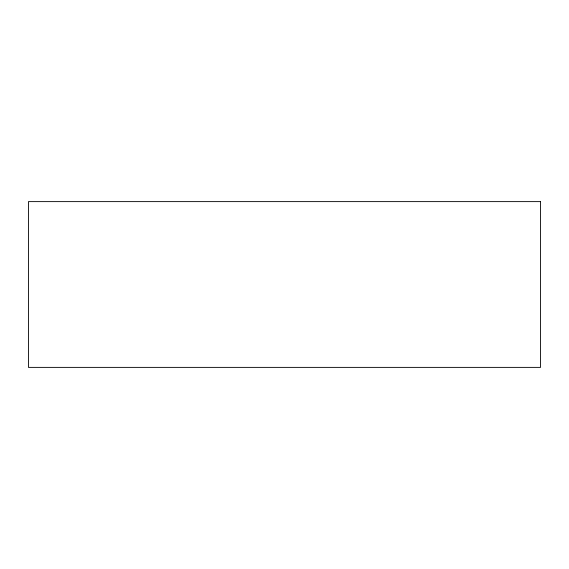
<?xml version="1.0" encoding="UTF-8"?>
<svg xmlns="http://www.w3.org/2000/svg" width="569" height="569" viewBox="0 0 569 569"><rect width="100%" height="100%" fill="white"/><g stroke="black" fill="none" stroke-linecap="round" stroke-linejoin="round"><path stroke-width="0.85" d="M540.55 201.618L28.45 201.618L28.45 367.382L540.55 367.382L540.55 201.618"/></g></svg>
